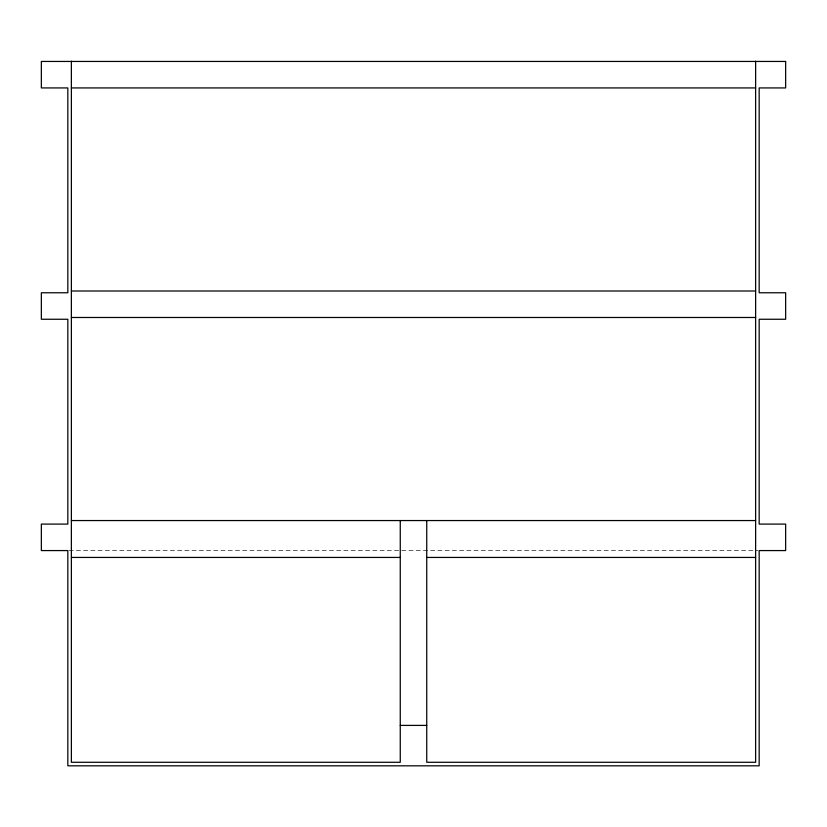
<?xml version="1.0" encoding="UTF-8"?>
<svg xmlns="http://www.w3.org/2000/svg" width="827" height="827" viewBox="0 0 827 827"><rect width="100%" height="100%" fill="white"/><g stroke="black" fill="none" stroke-linecap="round" stroke-linejoin="round"><path stroke-width="0.62" stroke-dasharray="4.13 3.1" d="M69.127 550.575L757.873 550.575"/><path stroke-width="1.24" d="M71.37 87.931L755.63 87.931M71.37 291.001L755.63 291.001M71.37 317.485L755.63 317.485M71.37 520.555L755.63 520.555M71.37 557.439L400.258 557.439M426.742 557.439L755.63 557.439M400.258 725.403L426.742 725.403M755.63 61.177L755.63 762.287L426.742 762.287L426.742 520.555M400.258 520.555L400.258 762.287L71.37 762.287L71.37 61.177M785.65 61.446L41.35 61.446L41.35 87.931L67.835 87.931L67.835 292.768L41.35 292.768L41.35 319.253L67.835 319.253L67.835 524.091L41.35 524.091L41.35 550.575L67.835 550.575L67.835 765.823L759.165 765.823L759.165 550.575L785.65 550.575L785.65 524.091L759.165 524.091L759.165 319.253L785.65 319.253L785.65 292.768L759.165 292.768L759.165 87.931L785.65 87.931L785.65 61.446"/></g></svg>
